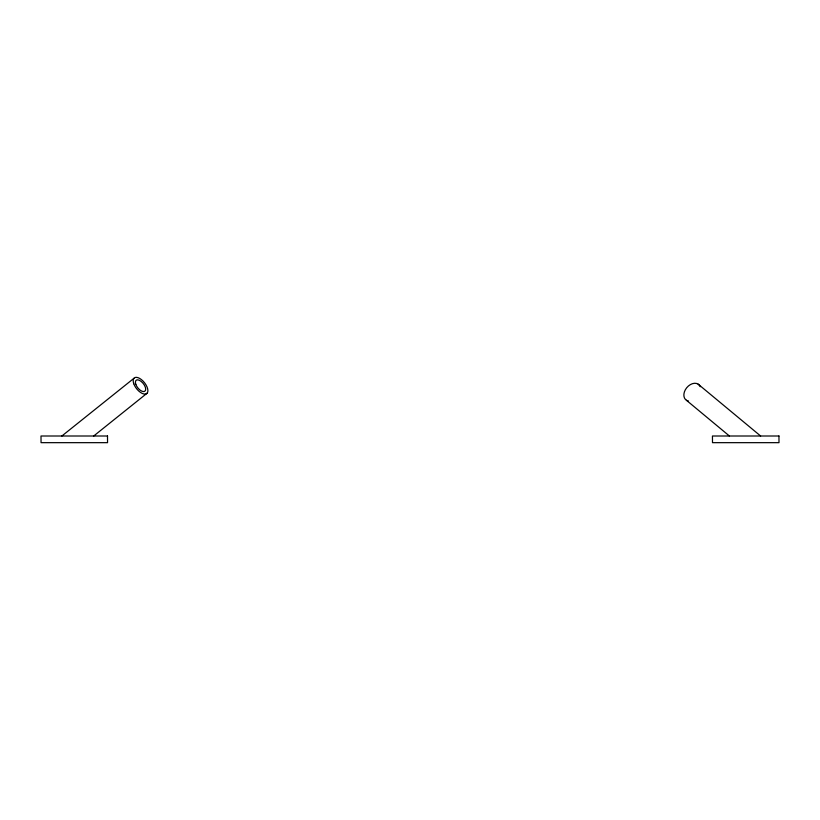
<?xml version="1.0" encoding="UTF-8"?>
<svg xmlns="http://www.w3.org/2000/svg" width="820" height="820" viewBox="0 0 820 820"><rect width="100%" height="100%" fill="white"/><g stroke="black" fill="none" stroke-linecap="round" stroke-linejoin="round"><path stroke-width="1.23" d="M61.869 436.004L133.916 378.327M93.706 436.004L147.19 393.128M698.117 384.129L760.622 436.004M686.422 400.273L729.41 436.004M688.513 401.052A9.994 7.134 -50.3 0 1 686.709 387.737A9.994 7.134 -50.3 0 1 700.218 386.712M107.553 436.004L41 436.004L41.051 442.667L107.553 442.667L107.502 436.004M779 436.004L712.447 436.004L712.498 442.667L779 442.667L778.949 436.004M133.783 383.77A9.994 4.971 51.3 0 0 146.421 393.764A9.994 4.971 51.3 0 0 141.45 379.629A9.994 4.971 51.3 0 0 133.783 383.77M135.812 384.354A6.99 3.475 51.3 0 0 144.658 391.355A6.99 3.475 51.3 0 0 141.184 381.454A6.99 3.475 51.3 0 0 135.812 384.354"/></g></svg>
